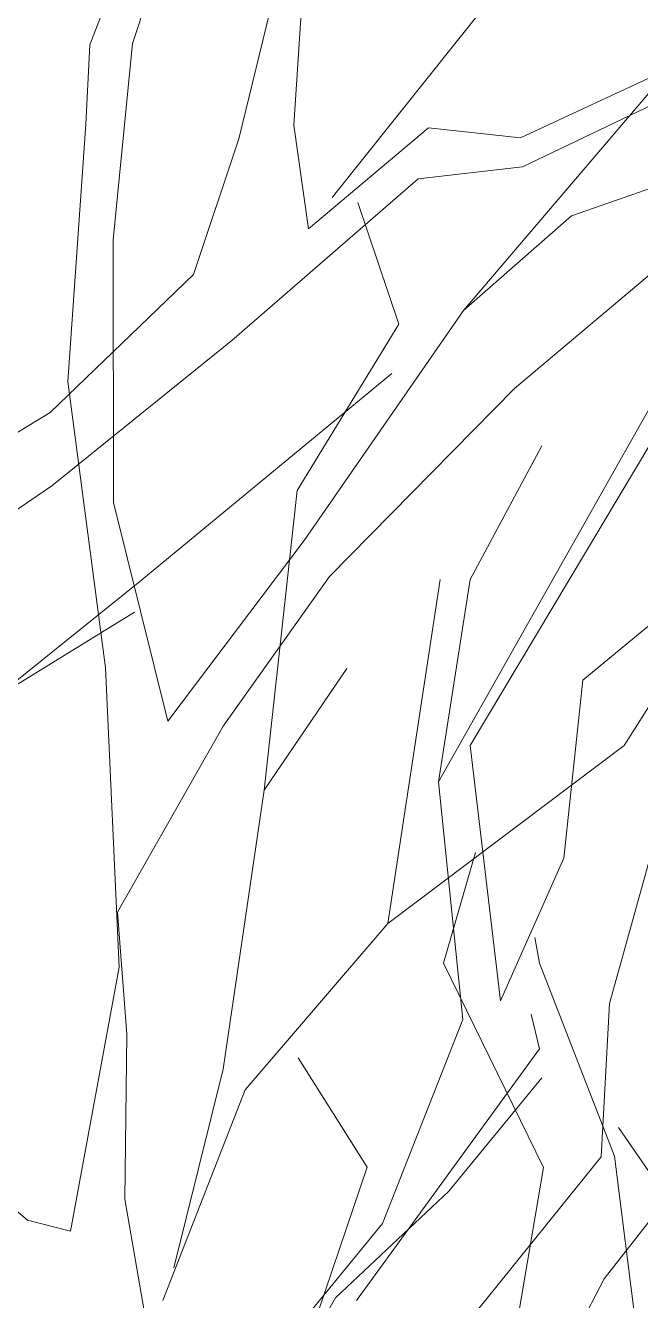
# Model space of a CAD drawing. Header units: millimetres. Extents: x -13512 to 19537, y -6523 to 6166.
# Drawn here: x -594.8 to -522.6, y -2204.6 to -2054.9 of the extents above; entities that cross this region are included whole.
import ezdxf

# ---------------------------------------------------------------- set-up
doc = ezdxf.new("R2010")
doc.units = ezdxf.units.MM
for name, color, linetype, lineweight in [('A-ELEWACJA CIENKA', 11, 'Continuous', 13), ('B-materiały', 9, 'Continuous', 0), ('Layer1', 7, 'Continuous', 0)]:
    doc.layers.add(name, color=color, linetype=linetype, lineweight=lineweight)

# ---------------------------------------------------------------- blocks, each defined once
blk = doc.blocks.new('A$C2EBD462E')
at = {"layer": 'B-materiały'}
for p, q in [((-136.51, 909.16), (-140.27, 896.15)), ((-128.99, 896.15), (-129.54, 899.18)), ((-140.27, 896.15), (-128.55, 872.17)), ((-120.2, 873.5), (-128.99, 896.15)), ((-128.99, 886.11), (-129.99, 890.18)), ((-149.22, 872.21), (-157.32, 885.03)), ((-150.5, 856.54), (-128.99, 886.11)), ((-112.19, 865.88), (-119.73, 876.86)), ((-117.41, 851.22), (-120.2, 873.5)), ((-154.94, 855.31), (-149.22, 872.21)), ((-128.55, 872.17), (-132.44, 849.17))]:
    blk.add_line(p, q, dxfattribs=at)

msp = doc.modelspace()

# ---------------------------------------------------------------- linework, layer by layer
at = {"layer": 'Layer1'}
for p, q in [((-587.22, -2057.13), (-577.1, -2031.03)), ((-587.22, -2057.13), (-577.1, -2031.03)), ((-587.22, -2057.13), (-577.1, -2031.03)), ((-587.22, -2057.13), (-577.1, -2031.03)), ((-587.22, -2057.13), (-577.1, -2031.03)), ((-587.22, -2057.13), (-577.1, -2031.03)), ((-587.22, -2057.13), (-577.1, -2031.03)), ((-587.22, -2057.13), (-577.1, -2031.03)), ((-573.83, -2031.06), (-582.19, -2057)), ((-573.83, -2031.06), (-582.19, -2057)), ((-573.83, -2031.06), (-582.19, -2057)), ((-573.83, -2031.06), (-582.19, -2057)), ((-573.83, -2031.06), (-582.19, -2057)), ((-573.83, -2031.06), (-582.19, -2057)), ((-573.83, -2031.06), (-582.19, -2057)), ((-573.83, -2031.06), (-582.19, -2057)), ((-543.36, -2088.34), (-499.07, -2036.29)), ((-543.36, -2088.34), (-499.07, -2036.29)), ((-543.36, -2088.34), (-499.07, -2036.29)), ((-543.36, -2088.34), (-499.07, -2036.29)), ((-543.36, -2088.34), (-499.07, -2036.29)), ((-543.36, -2088.34), (-499.07, -2036.29)), ((-543.36, -2088.34), (-499.07, -2036.29)), ((-543.36, -2088.34), (-499.07, -2036.29)), ((-569.71, -2068.18), (-563.2, -2041.45)), ((-569.71, -2068.18), (-563.2, -2041.45)), ((-569.71, -2068.18), (-563.2, -2041.45)), ((-569.71, -2068.18), (-563.2, -2041.45)), ((-569.71, -2068.18), (-563.2, -2041.45)), ((-569.71, -2068.18), (-563.2, -2041.45)), ((-569.71, -2068.18), (-563.2, -2041.45)), ((-569.71, -2068.18), (-563.2, -2041.45)), ((-490.69, -2049.53), (-536.45, -2071.49)), ((-490.69, -2049.53), (-536.45, -2071.49)), ((-490.69, -2049.53), (-536.45, -2071.49)), ((-490.69, -2049.53), (-536.45, -2071.49)), ((-490.69, -2049.53), (-536.45, -2071.49)), ((-490.69, -2049.53), (-536.45, -2071.49)), ((-490.69, -2049.53), (-536.45, -2071.49)), ((-490.69, -2049.53), (-536.45, -2071.49)), ((-562.25, -2050.76), (-563.29, -2066.58)), ((-562.25, -2050.76), (-563.29, -2066.58)), ((-562.25, -2050.76), (-563.29, -2066.58)), ((-562.25, -2050.76), (-563.29, -2066.58)), ((-562.25, -2050.76), (-563.29, -2066.58)), ((-562.25, -2050.76), (-563.29, -2066.58)), ((-562.25, -2050.76), (-563.29, -2066.58)), ((-562.25, -2050.76), (-563.29, -2066.58)), ((-558.77, -2075.08), (-540.67, -2052.37)), ((-558.77, -2075.08), (-540.67, -2052.37)), ((-558.77, -2075.08), (-540.67, -2052.37)), ((-558.77, -2075.08), (-540.67, -2052.37)), ((-558.77, -2075.08), (-540.67, -2052.37)), ((-558.77, -2075.08), (-540.67, -2052.37)), ((-558.77, -2075.08), (-540.67, -2052.37)), ((-558.77, -2075.08), (-540.67, -2052.37)), ((-536.69, -2068.07), (-509.01, -2055.17)), ((-536.69, -2068.07), (-509.01, -2055.17)), ((-536.69, -2068.07), (-509.01, -2055.17)), ((-536.69, -2068.07), (-509.01, -2055.17)), ((-536.69, -2068.07), (-509.01, -2055.17)), ((-536.69, -2068.07), (-509.01, -2055.17)), ((-536.69, -2068.07), (-509.01, -2055.17)), ((-536.69, -2068.07), (-509.01, -2055.17)), ((-587.7, -2066.47), (-587.22, -2057.13)), ((-587.7, -2066.47), (-587.22, -2057.13)), ((-587.7, -2066.47), (-587.22, -2057.13)), ((-587.7, -2066.47), (-587.22, -2057.13)), ((-587.7, -2066.47), (-587.22, -2057.13)), ((-587.7, -2066.47), (-587.22, -2057.13)), ((-587.7, -2066.47), (-587.22, -2057.13)), ((-587.7, -2066.47), (-587.22, -2057.13)), ((-582.19, -2057), (-584.49, -2080.04)), ((-582.19, -2057), (-584.49, -2080.04)), ((-582.19, -2057), (-584.49, -2080.04)), ((-582.19, -2057), (-584.49, -2080.04)), ((-582.19, -2057), (-584.49, -2080.04)), ((-582.19, -2057), (-584.49, -2080.04)), ((-582.19, -2057), (-584.49, -2080.04)), ((-582.19, -2057), (-584.49, -2080.04)), ((-589.81, -2096.68), (-587.7, -2066.47)), ((-589.81, -2096.68), (-587.7, -2066.47)), ((-589.81, -2096.68), (-587.7, -2066.47)), ((-589.81, -2096.68), (-587.7, -2066.47)), ((-589.81, -2096.68), (-587.7, -2066.47)), ((-589.81, -2096.68), (-587.7, -2066.47)), ((-589.81, -2096.68), (-587.7, -2066.47)), ((-589.81, -2096.68), (-587.7, -2066.47)), ((-563.29, -2066.58), (-561.55, -2078.74)), ((-563.29, -2066.58), (-561.55, -2078.74)), ((-563.29, -2066.58), (-561.55, -2078.74)), ((-563.29, -2066.58), (-561.55, -2078.74)), ((-563.29, -2066.58), (-561.55, -2078.74)), ((-563.29, -2066.58), (-561.55, -2078.74)), ((-563.29, -2066.58), (-561.55, -2078.74)), ((-563.29, -2066.58), (-561.55, -2078.74)), ((-561.55, -2078.74), (-547.48, -2066.9)), ((-561.55, -2078.74), (-547.48, -2066.9)), ((-561.55, -2078.74), (-547.48, -2066.9)), ((-561.55, -2078.74), (-547.48, -2066.9)), ((-561.55, -2078.74), (-547.48, -2066.9)), ((-561.55, -2078.74), (-547.48, -2066.9)), ((-561.55, -2078.74), (-547.48, -2066.9)), ((-561.55, -2078.74), (-547.48, -2066.9)), ((-547.48, -2066.9), (-536.69, -2068.07)), ((-547.48, -2066.9), (-536.69, -2068.07)), ((-547.48, -2066.9), (-536.69, -2068.07)), ((-547.48, -2066.9), (-536.69, -2068.07)), ((-547.48, -2066.9), (-536.69, -2068.07)), ((-547.48, -2066.9), (-536.69, -2068.07)), ((-547.48, -2066.9), (-536.69, -2068.07)), ((-547.48, -2066.9), (-536.69, -2068.07)), ((-575.05, -2084.11), (-569.71, -2068.18)), ((-575.05, -2084.11), (-569.71, -2068.18)), ((-575.05, -2084.11), (-569.71, -2068.18)), ((-575.05, -2084.11), (-569.71, -2068.18)), ((-575.05, -2084.11), (-569.71, -2068.18)), ((-575.05, -2084.11), (-569.71, -2068.18)), ((-575.05, -2084.11), (-569.71, -2068.18)), ((-575.05, -2084.11), (-569.71, -2068.18)), ((-542.57, -2139.44), (-500.76, -2069.32)), ((-542.57, -2139.44), (-500.76, -2069.32)), ((-542.57, -2139.44), (-500.76, -2069.32)), ((-542.57, -2139.44), (-500.76, -2069.32)), ((-542.57, -2139.44), (-500.76, -2069.32)), ((-542.57, -2139.44), (-500.76, -2069.32)), ((-542.57, -2139.44), (-500.76, -2069.32)), ((-542.57, -2139.44), (-500.76, -2069.32)), ((-530.71, -2077.25), (-510.78, -2070.29)), ((-530.71, -2077.25), (-510.78, -2070.29)), ((-530.71, -2077.25), (-510.78, -2070.29)), ((-530.71, -2077.25), (-510.78, -2070.29)), ((-530.71, -2077.25), (-510.78, -2070.29)), ((-530.71, -2077.25), (-510.78, -2070.29)), ((-530.71, -2077.25), (-510.78, -2070.29)), ((-530.71, -2077.25), (-510.78, -2070.29)), ((-536.45, -2071.49), (-548.69, -2072.88)), ((-536.45, -2071.49), (-548.69, -2072.88)), ((-536.45, -2071.49), (-548.69, -2072.88)), ((-536.45, -2071.49), (-548.69, -2072.88)), ((-536.45, -2071.49), (-548.69, -2072.88)), ((-536.45, -2071.49), (-548.69, -2072.88)), ((-536.45, -2071.49), (-548.69, -2072.88)), ((-536.45, -2071.49), (-548.69, -2072.88)), ((-548.69, -2072.88), (-570.55, -2091.89)), ((-548.69, -2072.88), (-570.55, -2091.89)), ((-548.69, -2072.88), (-570.55, -2091.89)), ((-548.69, -2072.88), (-570.55, -2091.89)), ((-548.69, -2072.88), (-570.55, -2091.89)), ((-548.69, -2072.88), (-570.55, -2091.89)), ((-548.69, -2072.88), (-570.55, -2091.89)), ((-548.69, -2072.88), (-570.55, -2091.89)), ((-550.95, -2089.96), (-555.78, -2075.67)), ((-550.95, -2089.96), (-555.78, -2075.67)), ((-550.95, -2089.96), (-555.78, -2075.67)), ((-550.95, -2089.96), (-555.78, -2075.67)), ((-550.95, -2089.96), (-555.78, -2075.67)), ((-550.95, -2089.96), (-555.78, -2075.67)), ((-550.95, -2089.96), (-555.78, -2075.67)), ((-550.95, -2089.96), (-555.78, -2075.67)), ((-543.36, -2088.34), (-530.71, -2077.25)), ((-543.36, -2088.34), (-530.71, -2077.25)), ((-543.36, -2088.34), (-530.71, -2077.25)), ((-543.36, -2088.34), (-530.71, -2077.25)), ((-543.36, -2088.34), (-530.71, -2077.25)), ((-543.36, -2088.34), (-530.71, -2077.25)), ((-543.36, -2088.34), (-530.71, -2077.25)), ((-543.36, -2088.34), (-530.71, -2077.25)), ((-584.49, -2080.04), (-584.43, -2110.9)), ((-584.49, -2080.04), (-584.43, -2110.9)), ((-584.49, -2080.04), (-584.43, -2110.9)), ((-584.49, -2080.04), (-584.43, -2110.9)), ((-584.49, -2080.04), (-584.43, -2110.9)), ((-584.49, -2080.04), (-584.43, -2110.9)), ((-584.49, -2080.04), (-584.43, -2110.9)), ((-584.49, -2080.04), (-584.43, -2110.9)), ((-519.81, -2082.72), (-537.38, -2097.52)), ((-519.81, -2082.72), (-537.38, -2097.52)), ((-519.81, -2082.72), (-537.38, -2097.52)), ((-519.81, -2082.72), (-537.38, -2097.52)), ((-519.81, -2082.72), (-537.38, -2097.52)), ((-519.81, -2082.72), (-537.38, -2097.52)), ((-519.81, -2082.72), (-537.38, -2097.52)), ((-519.81, -2082.72), (-537.38, -2097.52)), ((-591.88, -2100.32), (-575.05, -2084.11)), ((-591.88, -2100.32), (-575.05, -2084.11)), ((-591.88, -2100.32), (-575.05, -2084.11)), ((-591.88, -2100.32), (-575.05, -2084.11)), ((-591.88, -2100.32), (-575.05, -2084.11)), ((-591.88, -2100.32), (-575.05, -2084.11)), ((-591.88, -2100.32), (-575.05, -2084.11)), ((-591.88, -2100.32), (-575.05, -2084.11)), ((-562.06, -2115.37), (-543.36, -2088.34)), ((-562.06, -2115.37), (-543.36, -2088.34)), ((-562.06, -2115.37), (-543.36, -2088.34)), ((-562.06, -2115.37), (-543.36, -2088.34)), ((-562.06, -2115.37), (-543.36, -2088.34)), ((-562.06, -2115.37), (-543.36, -2088.34)), ((-562.06, -2115.37), (-543.36, -2088.34)), ((-562.06, -2115.37), (-543.36, -2088.34)), ((-562.87, -2109.47), (-550.95, -2089.96)), ((-562.87, -2109.47), (-550.95, -2089.96)), ((-562.87, -2109.47), (-550.95, -2089.96)), ((-562.87, -2109.47), (-550.95, -2089.96)), ((-562.87, -2109.47), (-550.95, -2089.96)), ((-562.87, -2109.47), (-550.95, -2089.96)), ((-562.87, -2109.47), (-550.95, -2089.96)), ((-562.87, -2109.47), (-550.95, -2089.96)), ((-570.55, -2091.89), (-591.66, -2108.93)), ((-570.55, -2091.89), (-591.66, -2108.93)), ((-570.55, -2091.89), (-591.66, -2108.93)), ((-570.55, -2091.89), (-591.66, -2108.93)), ((-570.55, -2091.89), (-591.66, -2108.93)), ((-570.55, -2091.89), (-591.66, -2108.93)), ((-570.55, -2091.89), (-591.66, -2108.93)), ((-570.55, -2091.89), (-591.66, -2108.93)), ((-581.33, -2120.16), (-551.79, -2095.73)), ((-581.33, -2120.16), (-551.79, -2095.73)), ((-581.33, -2120.16), (-551.79, -2095.73)), ((-581.33, -2120.16), (-551.79, -2095.73)), ((-581.33, -2120.16), (-551.79, -2095.73)), ((-581.33, -2120.16), (-551.79, -2095.73)), ((-581.33, -2120.16), (-551.79, -2095.73)), ((-581.33, -2120.16), (-551.79, -2095.73)), ((-585.38, -2130.31), (-589.81, -2096.68)), ((-585.38, -2130.31), (-589.81, -2096.68)), ((-585.38, -2130.31), (-589.81, -2096.68)), ((-585.38, -2130.31), (-589.81, -2096.68)), ((-585.38, -2130.31), (-589.81, -2096.68)), ((-585.38, -2130.31), (-589.81, -2096.68)), ((-585.38, -2130.31), (-589.81, -2096.68)), ((-585.38, -2130.31), (-589.81, -2096.68)), ((-537.38, -2097.52), (-559.09, -2119.6)), ((-537.38, -2097.52), (-559.09, -2119.6)), ((-537.38, -2097.52), (-559.09, -2119.6)), ((-537.38, -2097.52), (-559.09, -2119.6)), ((-537.38, -2097.52), (-559.09, -2119.6)), ((-537.38, -2097.52), (-559.09, -2119.6)), ((-537.38, -2097.52), (-559.09, -2119.6)), ((-537.38, -2097.52), (-559.09, -2119.6)), ((-546.28, -2143.69), (-519.69, -2096.58)), ((-546.28, -2143.69), (-519.69, -2096.58)), ((-546.28, -2143.69), (-519.69, -2096.58)), ((-546.28, -2143.69), (-519.69, -2096.58)), ((-546.28, -2143.69), (-519.69, -2096.58)), ((-546.28, -2143.69), (-519.69, -2096.58)), ((-546.28, -2143.69), (-519.69, -2096.58)), ((-546.28, -2143.69), (-519.69, -2096.58)), ((-615.21, -2114.55), (-591.88, -2100.32)), ((-615.21, -2114.55), (-591.88, -2100.32)), ((-615.21, -2114.55), (-591.88, -2100.32)), ((-615.21, -2114.55), (-591.88, -2100.32)), ((-615.21, -2114.55), (-591.88, -2100.32)), ((-615.21, -2114.55), (-591.88, -2100.32)), ((-615.21, -2114.55), (-591.88, -2100.32)), ((-615.21, -2114.55), (-591.88, -2100.32)), ((-542.57, -2119.93), (-534.19, -2104.24)), ((-542.57, -2119.93), (-534.19, -2104.24)), ((-542.57, -2119.93), (-534.19, -2104.24)), ((-542.57, -2119.93), (-534.19, -2104.24)), ((-542.57, -2119.93), (-534.19, -2104.24)), ((-542.57, -2119.93), (-534.19, -2104.24)), ((-542.57, -2119.93), (-534.19, -2104.24)), ((-542.57, -2119.93), (-534.19, -2104.24)), ((-591.66, -2108.93), (-611.43, -2122.35)), ((-591.66, -2108.93), (-611.43, -2122.35)), ((-591.66, -2108.93), (-611.43, -2122.35)), ((-591.66, -2108.93), (-611.43, -2122.35)), ((-591.66, -2108.93), (-611.43, -2122.35)), ((-591.66, -2108.93), (-611.43, -2122.35)), ((-591.66, -2108.93), (-611.43, -2122.35)), ((-591.66, -2108.93), (-611.43, -2122.35)), ((-566.74, -2144.67), (-562.87, -2109.47)), ((-566.74, -2144.67), (-562.87, -2109.47)), ((-566.74, -2144.67), (-562.87, -2109.47)), ((-566.74, -2144.67), (-562.87, -2109.47)), ((-566.74, -2144.67), (-562.87, -2109.47)), ((-566.74, -2144.67), (-562.87, -2109.47)), ((-566.74, -2144.67), (-562.87, -2109.47)), ((-566.74, -2144.67), (-562.87, -2109.47)), ((-584.43, -2110.9), (-578.05, -2136.59)), ((-584.43, -2110.9), (-578.05, -2136.59)), ((-584.43, -2110.9), (-578.05, -2136.59)), ((-584.43, -2110.9), (-578.05, -2136.59)), ((-584.43, -2110.9), (-578.05, -2136.59)), ((-584.43, -2110.9), (-578.05, -2136.59)), ((-584.43, -2110.9), (-578.05, -2136.59)), ((-584.43, -2110.9), (-578.05, -2136.59)), ((-524.52, -2139.44), (-506.48, -2110.87)), ((-524.52, -2139.44), (-506.48, -2110.87)), ((-524.52, -2139.44), (-506.48, -2110.87)), ((-524.52, -2139.44), (-506.48, -2110.87)), ((-524.52, -2139.44), (-506.48, -2110.87)), ((-524.52, -2139.44), (-506.48, -2110.87)), ((-524.52, -2139.44), (-506.48, -2110.87)), ((-524.52, -2139.44), (-506.48, -2110.87)), ((-578.05, -2136.59), (-562.06, -2115.37)), ((-578.05, -2136.59), (-562.06, -2115.37)), ((-578.05, -2136.59), (-562.06, -2115.37)), ((-578.05, -2136.59), (-562.06, -2115.37)), ((-578.05, -2136.59), (-562.06, -2115.37)), ((-578.05, -2136.59), (-562.06, -2115.37)), ((-578.05, -2136.59), (-562.06, -2115.37)), ((-578.05, -2136.59), (-562.06, -2115.37)), ((-605.26, -2139.43), (-581.33, -2120.16)), ((-605.26, -2139.43), (-581.33, -2120.16)), ((-605.26, -2139.43), (-581.33, -2120.16)), ((-605.26, -2139.43), (-581.33, -2120.16)), ((-605.26, -2139.43), (-581.33, -2120.16)), ((-605.26, -2139.43), (-581.33, -2120.16)), ((-605.26, -2139.43), (-581.33, -2120.16)), ((-605.26, -2139.43), (-581.33, -2120.16)), ((-559.09, -2119.6), (-571.57, -2137.15)), ((-559.09, -2119.6), (-571.57, -2137.15)), ((-559.09, -2119.6), (-571.57, -2137.15)), ((-559.09, -2119.6), (-571.57, -2137.15)), ((-559.09, -2119.6), (-571.57, -2137.15)), ((-559.09, -2119.6), (-571.57, -2137.15)), ((-559.09, -2119.6), (-571.57, -2137.15)), ((-559.09, -2119.6), (-571.57, -2137.15)), ((-552.24, -2160.35), (-546.12, -2119.93)), ((-552.24, -2160.35), (-546.12, -2119.93)), ((-552.24, -2160.35), (-546.12, -2119.93)), ((-552.24, -2160.35), (-546.12, -2119.93)), ((-552.24, -2160.35), (-546.12, -2119.93)), ((-552.24, -2160.35), (-546.12, -2119.93)), ((-552.24, -2160.35), (-546.12, -2119.93)), ((-552.24, -2160.35), (-546.12, -2119.93)), ((-546.28, -2143.69), (-542.57, -2119.93)), ((-546.28, -2143.69), (-542.57, -2119.93)), ((-546.28, -2143.69), (-542.57, -2119.93)), ((-546.28, -2143.69), (-542.57, -2119.93)), ((-546.28, -2143.69), (-542.57, -2119.93)), ((-546.28, -2143.69), (-542.57, -2119.93)), ((-546.28, -2143.69), (-542.57, -2119.93)), ((-546.28, -2143.69), (-542.57, -2119.93)), ((-581.96, -2123.77), (-612.36, -2142.48)), ((-581.96, -2123.77), (-612.36, -2142.48)), ((-581.96, -2123.77), (-612.36, -2142.48)), ((-581.96, -2123.77), (-612.36, -2142.48)), ((-581.96, -2123.77), (-612.36, -2142.48)), ((-581.96, -2123.77), (-612.36, -2142.48)), ((-581.96, -2123.77), (-612.36, -2142.48)), ((-581.96, -2123.77), (-612.36, -2142.48)), ((-519.69, -2123.76), (-529.36, -2131.77)), ((-519.69, -2123.76), (-529.36, -2131.77)), ((-519.69, -2123.76), (-529.36, -2131.77)), ((-519.69, -2123.76), (-529.36, -2131.77)), ((-519.69, -2123.76), (-529.36, -2131.77)), ((-519.69, -2123.76), (-529.36, -2131.77)), ((-519.69, -2123.76), (-529.36, -2131.77)), ((-519.69, -2123.76), (-529.36, -2131.77)), ((-583.78, -2165.45), (-585.38, -2130.31)), ((-583.78, -2165.45), (-585.38, -2130.31)), ((-583.78, -2165.45), (-585.38, -2130.31)), ((-583.78, -2165.45), (-585.38, -2130.31)), ((-583.78, -2165.45), (-585.38, -2130.31)), ((-583.78, -2165.45), (-585.38, -2130.31)), ((-583.78, -2165.45), (-585.38, -2130.31)), ((-583.78, -2165.45), (-585.38, -2130.31)), ((-566.74, -2144.67), (-557.07, -2130.38)), ((-566.74, -2144.67), (-557.07, -2130.38)), ((-566.74, -2144.67), (-557.07, -2130.38)), ((-566.74, -2144.67), (-557.07, -2130.38)), ((-566.74, -2144.67), (-557.07, -2130.38)), ((-566.74, -2144.67), (-557.07, -2130.38)), ((-566.74, -2144.67), (-557.07, -2130.38)), ((-566.74, -2144.67), (-557.07, -2130.38)), ((-529.36, -2131.77), (-531.61, -2152.68)), ((-529.36, -2131.77), (-531.61, -2152.68)), ((-529.36, -2131.77), (-531.61, -2152.68)), ((-529.36, -2131.77), (-531.61, -2152.68)), ((-529.36, -2131.77), (-531.61, -2152.68)), ((-529.36, -2131.77), (-531.61, -2152.68)), ((-529.36, -2131.77), (-531.61, -2152.68)), ((-529.36, -2131.77), (-531.61, -2152.68)), ((-571.57, -2137.15), (-583.95, -2158.99)), ((-571.57, -2137.15), (-583.95, -2158.99)), ((-571.57, -2137.15), (-583.95, -2158.99)), ((-571.57, -2137.15), (-583.95, -2158.99)), ((-571.57, -2137.15), (-583.95, -2158.99)), ((-571.57, -2137.15), (-583.95, -2158.99)), ((-571.57, -2137.15), (-583.95, -2158.99)), ((-571.57, -2137.15), (-583.95, -2158.99)), ((-552.24, -2160.35), (-524.52, -2139.44)), ((-552.24, -2160.35), (-524.52, -2139.44)), ((-552.24, -2160.35), (-524.52, -2139.44)), ((-552.24, -2160.35), (-524.52, -2139.44)), ((-552.24, -2160.35), (-524.52, -2139.44)), ((-552.24, -2160.35), (-524.52, -2139.44)), ((-552.24, -2160.35), (-524.52, -2139.44)), ((-552.24, -2160.35), (-524.52, -2139.44)), ((-539.03, -2169.41), (-542.57, -2139.44)), ((-539.03, -2169.41), (-542.57, -2139.44)), ((-539.03, -2169.41), (-542.57, -2139.44)), ((-539.03, -2169.41), (-542.57, -2139.44)), ((-539.03, -2169.41), (-542.57, -2139.44)), ((-539.03, -2169.41), (-542.57, -2139.44)), ((-539.03, -2169.41), (-542.57, -2139.44)), ((-539.03, -2169.41), (-542.57, -2139.44)), ((-543.43, -2171.62), (-546.28, -2143.69)), ((-543.43, -2171.62), (-546.28, -2143.69)), ((-543.43, -2171.62), (-546.28, -2143.69)), ((-543.43, -2171.62), (-546.28, -2143.69)), ((-543.43, -2171.62), (-546.28, -2143.69)), ((-543.43, -2171.62), (-546.28, -2143.69)), ((-543.43, -2171.62), (-546.28, -2143.69)), ((-543.43, -2171.62), (-546.28, -2143.69)), ((-571.57, -2177.43), (-566.74, -2144.67)), ((-571.57, -2177.43), (-566.74, -2144.67)), ((-571.57, -2177.43), (-566.74, -2144.67)), ((-571.57, -2177.43), (-566.74, -2144.67)), ((-571.57, -2177.43), (-566.74, -2144.67)), ((-571.57, -2177.43), (-566.74, -2144.67)), ((-571.57, -2177.43), (-566.74, -2144.67)), ((-571.57, -2177.43), (-566.74, -2144.67)), ((-531.61, -2152.68), (-539.03, -2169.41)), ((-531.61, -2152.68), (-539.03, -2169.41)), ((-531.61, -2152.68), (-539.03, -2169.41)), ((-531.61, -2152.68), (-539.03, -2169.41)), ((-531.61, -2152.68), (-539.03, -2169.41)), ((-531.61, -2152.68), (-539.03, -2169.41)), ((-531.61, -2152.68), (-539.03, -2169.41)), ((-531.61, -2152.68), (-539.03, -2169.41)), ((-526.24, -2169.75), (-521.63, -2153.13)), ((-526.24, -2169.75), (-521.63, -2153.13)), ((-526.24, -2169.75), (-521.63, -2153.13)), ((-526.24, -2169.75), (-521.63, -2153.13)), ((-526.24, -2169.75), (-521.63, -2153.13)), ((-526.24, -2169.75), (-521.63, -2153.13)), ((-526.24, -2169.75), (-521.63, -2153.13)), ((-526.24, -2169.75), (-521.63, -2153.13)), ((-583.95, -2158.99), (-582.87, -2173.33)), ((-583.95, -2158.99), (-582.87, -2173.33)), ((-583.95, -2158.99), (-582.87, -2173.33)), ((-583.95, -2158.99), (-582.87, -2173.33)), ((-583.95, -2158.99), (-582.87, -2173.33)), ((-583.95, -2158.99), (-582.87, -2173.33)), ((-583.95, -2158.99), (-582.87, -2173.33)), ((-583.95, -2158.99), (-582.87, -2173.33)), ((-569, -2179.87), (-552.24, -2160.35)), ((-569, -2179.87), (-552.24, -2160.35)), ((-569, -2179.87), (-552.24, -2160.35)), ((-569, -2179.87), (-552.24, -2160.35)), ((-569, -2179.87), (-552.24, -2160.35)), ((-569, -2179.87), (-552.24, -2160.35)), ((-569, -2179.87), (-552.24, -2160.35)), ((-569, -2179.87), (-552.24, -2160.35)), ((-589.47, -2196.46), (-583.78, -2165.45)), ((-589.47, -2196.46), (-583.78, -2165.45)), ((-589.47, -2196.46), (-583.78, -2165.45)), ((-589.47, -2196.46), (-583.78, -2165.45)), ((-589.47, -2196.46), (-583.78, -2165.45)), ((-589.47, -2196.46), (-583.78, -2165.45)), ((-589.47, -2196.46), (-583.78, -2165.45)), ((-589.47, -2196.46), (-583.78, -2165.45)), ((-527.23, -2187.73), (-526.24, -2169.75)), ((-527.23, -2187.73), (-526.24, -2169.75)), ((-527.23, -2187.73), (-526.24, -2169.75)), ((-527.23, -2187.73), (-526.24, -2169.75)), ((-527.23, -2187.73), (-526.24, -2169.75)), ((-527.23, -2187.73), (-526.24, -2169.75)), ((-527.23, -2187.73), (-526.24, -2169.75)), ((-527.23, -2187.73), (-526.24, -2169.75)), ((-552.88, -2195.55), (-543.43, -2171.62)), ((-552.88, -2195.55), (-543.43, -2171.62)), ((-552.88, -2195.55), (-543.43, -2171.62)), ((-552.88, -2195.55), (-543.43, -2171.62)), ((-552.88, -2195.55), (-543.43, -2171.62)), ((-552.88, -2195.55), (-543.43, -2171.62)), ((-552.88, -2195.55), (-543.43, -2171.62)), ((-552.88, -2195.55), (-543.43, -2171.62)), ((-582.87, -2173.33), (-583.1, -2192.72)), ((-582.87, -2173.33), (-583.1, -2192.72)), ((-582.87, -2173.33), (-583.1, -2192.72)), ((-582.87, -2173.33), (-583.1, -2192.72)), ((-582.87, -2173.33), (-583.1, -2192.72)), ((-582.87, -2173.33), (-583.1, -2192.72)), ((-582.87, -2173.33), (-583.1, -2192.72)), ((-582.87, -2173.33), (-583.1, -2192.72)), ((-577.37, -2200.77), (-571.57, -2177.43)), ((-577.37, -2200.77), (-571.57, -2177.43)), ((-577.37, -2200.77), (-571.57, -2177.43)), ((-577.37, -2200.77), (-571.57, -2177.43)), ((-577.37, -2200.77), (-571.57, -2177.43)), ((-577.37, -2200.77), (-571.57, -2177.43)), ((-577.37, -2200.77), (-571.57, -2177.43)), ((-577.37, -2200.77), (-571.57, -2177.43)), ((-534.19, -2178.47), (-545.07, -2191.76)), ((-534.19, -2178.47), (-545.07, -2191.76)), ((-534.19, -2178.47), (-545.07, -2191.76)), ((-534.19, -2178.47), (-545.07, -2191.76)), ((-534.19, -2178.47), (-545.07, -2191.76)), ((-534.19, -2178.47), (-545.07, -2191.76)), ((-534.19, -2178.47), (-545.07, -2191.76)), ((-534.19, -2178.47), (-545.07, -2191.76)), ((-578.66, -2204.61), (-569, -2179.87)), ((-578.66, -2204.61), (-569, -2179.87)), ((-578.66, -2204.61), (-569, -2179.87)), ((-578.66, -2204.61), (-569, -2179.87)), ((-578.66, -2204.61), (-569, -2179.87)), ((-578.66, -2204.61), (-569, -2179.87)), ((-578.66, -2204.61), (-569, -2179.87)), ((-578.66, -2204.61), (-569, -2179.87)), ((-607.73, -2184), (-594.53, -2195.16)), ((-607.73, -2184), (-594.53, -2195.16)), ((-607.73, -2184), (-594.53, -2195.16)), ((-607.73, -2184), (-594.53, -2195.16)), ((-607.73, -2184), (-594.53, -2195.16)), ((-607.73, -2184), (-594.53, -2195.16)), ((-607.73, -2184), (-594.53, -2195.16)), ((-607.73, -2184), (-594.53, -2195.16)), ((-542.55, -2206.78), (-527.23, -2187.73)), ((-542.55, -2206.78), (-527.23, -2187.73)), ((-542.55, -2206.78), (-527.23, -2187.73)), ((-542.55, -2206.78), (-527.23, -2187.73)), ((-542.55, -2206.78), (-527.23, -2187.73)), ((-542.55, -2206.78), (-527.23, -2187.73)), ((-542.55, -2206.78), (-527.23, -2187.73)), ((-542.55, -2206.78), (-527.23, -2187.73)), ((-517.13, -2189.63), (-526.87, -2202.08)), ((-517.13, -2189.63), (-526.87, -2202.08)), ((-517.13, -2189.63), (-526.87, -2202.08)), ((-517.13, -2189.63), (-526.87, -2202.08)), ((-517.13, -2189.63), (-526.87, -2202.08)), ((-517.13, -2189.63), (-526.87, -2202.08)), ((-517.13, -2189.63), (-526.87, -2202.08)), ((-517.13, -2189.63), (-526.87, -2202.08)), ((-545.07, -2191.76), (-558.4, -2204.3)), ((-545.07, -2191.76), (-558.4, -2204.3)), ((-545.07, -2191.76), (-558.4, -2204.3)), ((-545.07, -2191.76), (-558.4, -2204.3)), ((-545.07, -2191.76), (-558.4, -2204.3)), ((-545.07, -2191.76), (-558.4, -2204.3)), ((-545.07, -2191.76), (-558.4, -2204.3)), ((-545.07, -2191.76), (-558.4, -2204.3)), ((-583.1, -2192.72), (-579.75, -2212.02)), ((-583.1, -2192.72), (-579.75, -2212.02)), ((-583.1, -2192.72), (-579.75, -2212.02)), ((-583.1, -2192.72), (-579.75, -2212.02)), ((-583.1, -2192.72), (-579.75, -2212.02)), ((-583.1, -2192.72), (-579.75, -2212.02)), ((-583.1, -2192.72), (-579.75, -2212.02)), ((-583.1, -2192.72), (-579.75, -2212.02)), ((-594.53, -2195.16), (-589.47, -2196.46)), ((-594.53, -2195.16), (-589.47, -2196.46)), ((-594.53, -2195.16), (-589.47, -2196.46)), ((-594.53, -2195.16), (-589.47, -2196.46)), ((-594.53, -2195.16), (-589.47, -2196.46)), ((-594.53, -2195.16), (-589.47, -2196.46)), ((-594.53, -2195.16), (-589.47, -2196.46)), ((-594.53, -2195.16), (-589.47, -2196.46)), ((-574.47, -2221.93), (-552.88, -2195.55)), ((-574.47, -2221.93), (-552.88, -2195.55)), ((-574.47, -2221.93), (-552.88, -2195.55)), ((-574.47, -2221.93), (-552.88, -2195.55)), ((-574.47, -2221.93), (-552.88, -2195.55)), ((-574.47, -2221.93), (-552.88, -2195.55)), ((-574.47, -2221.93), (-552.88, -2195.55)), ((-574.47, -2221.93), (-552.88, -2195.55)), ((-526.87, -2202.08), (-541.93, -2231.17)), ((-526.87, -2202.08), (-541.93, -2231.17)), ((-526.87, -2202.08), (-541.93, -2231.17)), ((-526.87, -2202.08), (-541.93, -2231.17)), ((-526.87, -2202.08), (-541.93, -2231.17)), ((-526.87, -2202.08), (-541.93, -2231.17)), ((-526.87, -2202.08), (-541.93, -2231.17)), ((-526.87, -2202.08), (-541.93, -2231.17)), ((-558.4, -2204.3), (-568.03, -2221.06)), ((-558.4, -2204.3), (-568.03, -2221.06)), ((-558.4, -2204.3), (-568.03, -2221.06)), ((-558.4, -2204.3), (-568.03, -2221.06)), ((-558.4, -2204.3), (-568.03, -2221.06)), ((-558.4, -2204.3), (-568.03, -2221.06)), ((-558.4, -2204.3), (-568.03, -2221.06)), ((-558.4, -2204.3), (-568.03, -2221.06))]:
    msp.add_line(p, q, dxfattribs=at)

# ---------------------------------------------------------------- block references
at = {"layer": 'A-ELEWACJA CIENKA'}
msp.add_blockref('A$C2EBD462E', (-405.44, -3061.15), dxfattribs=at)

doc.saveas('drawing.dxf')
